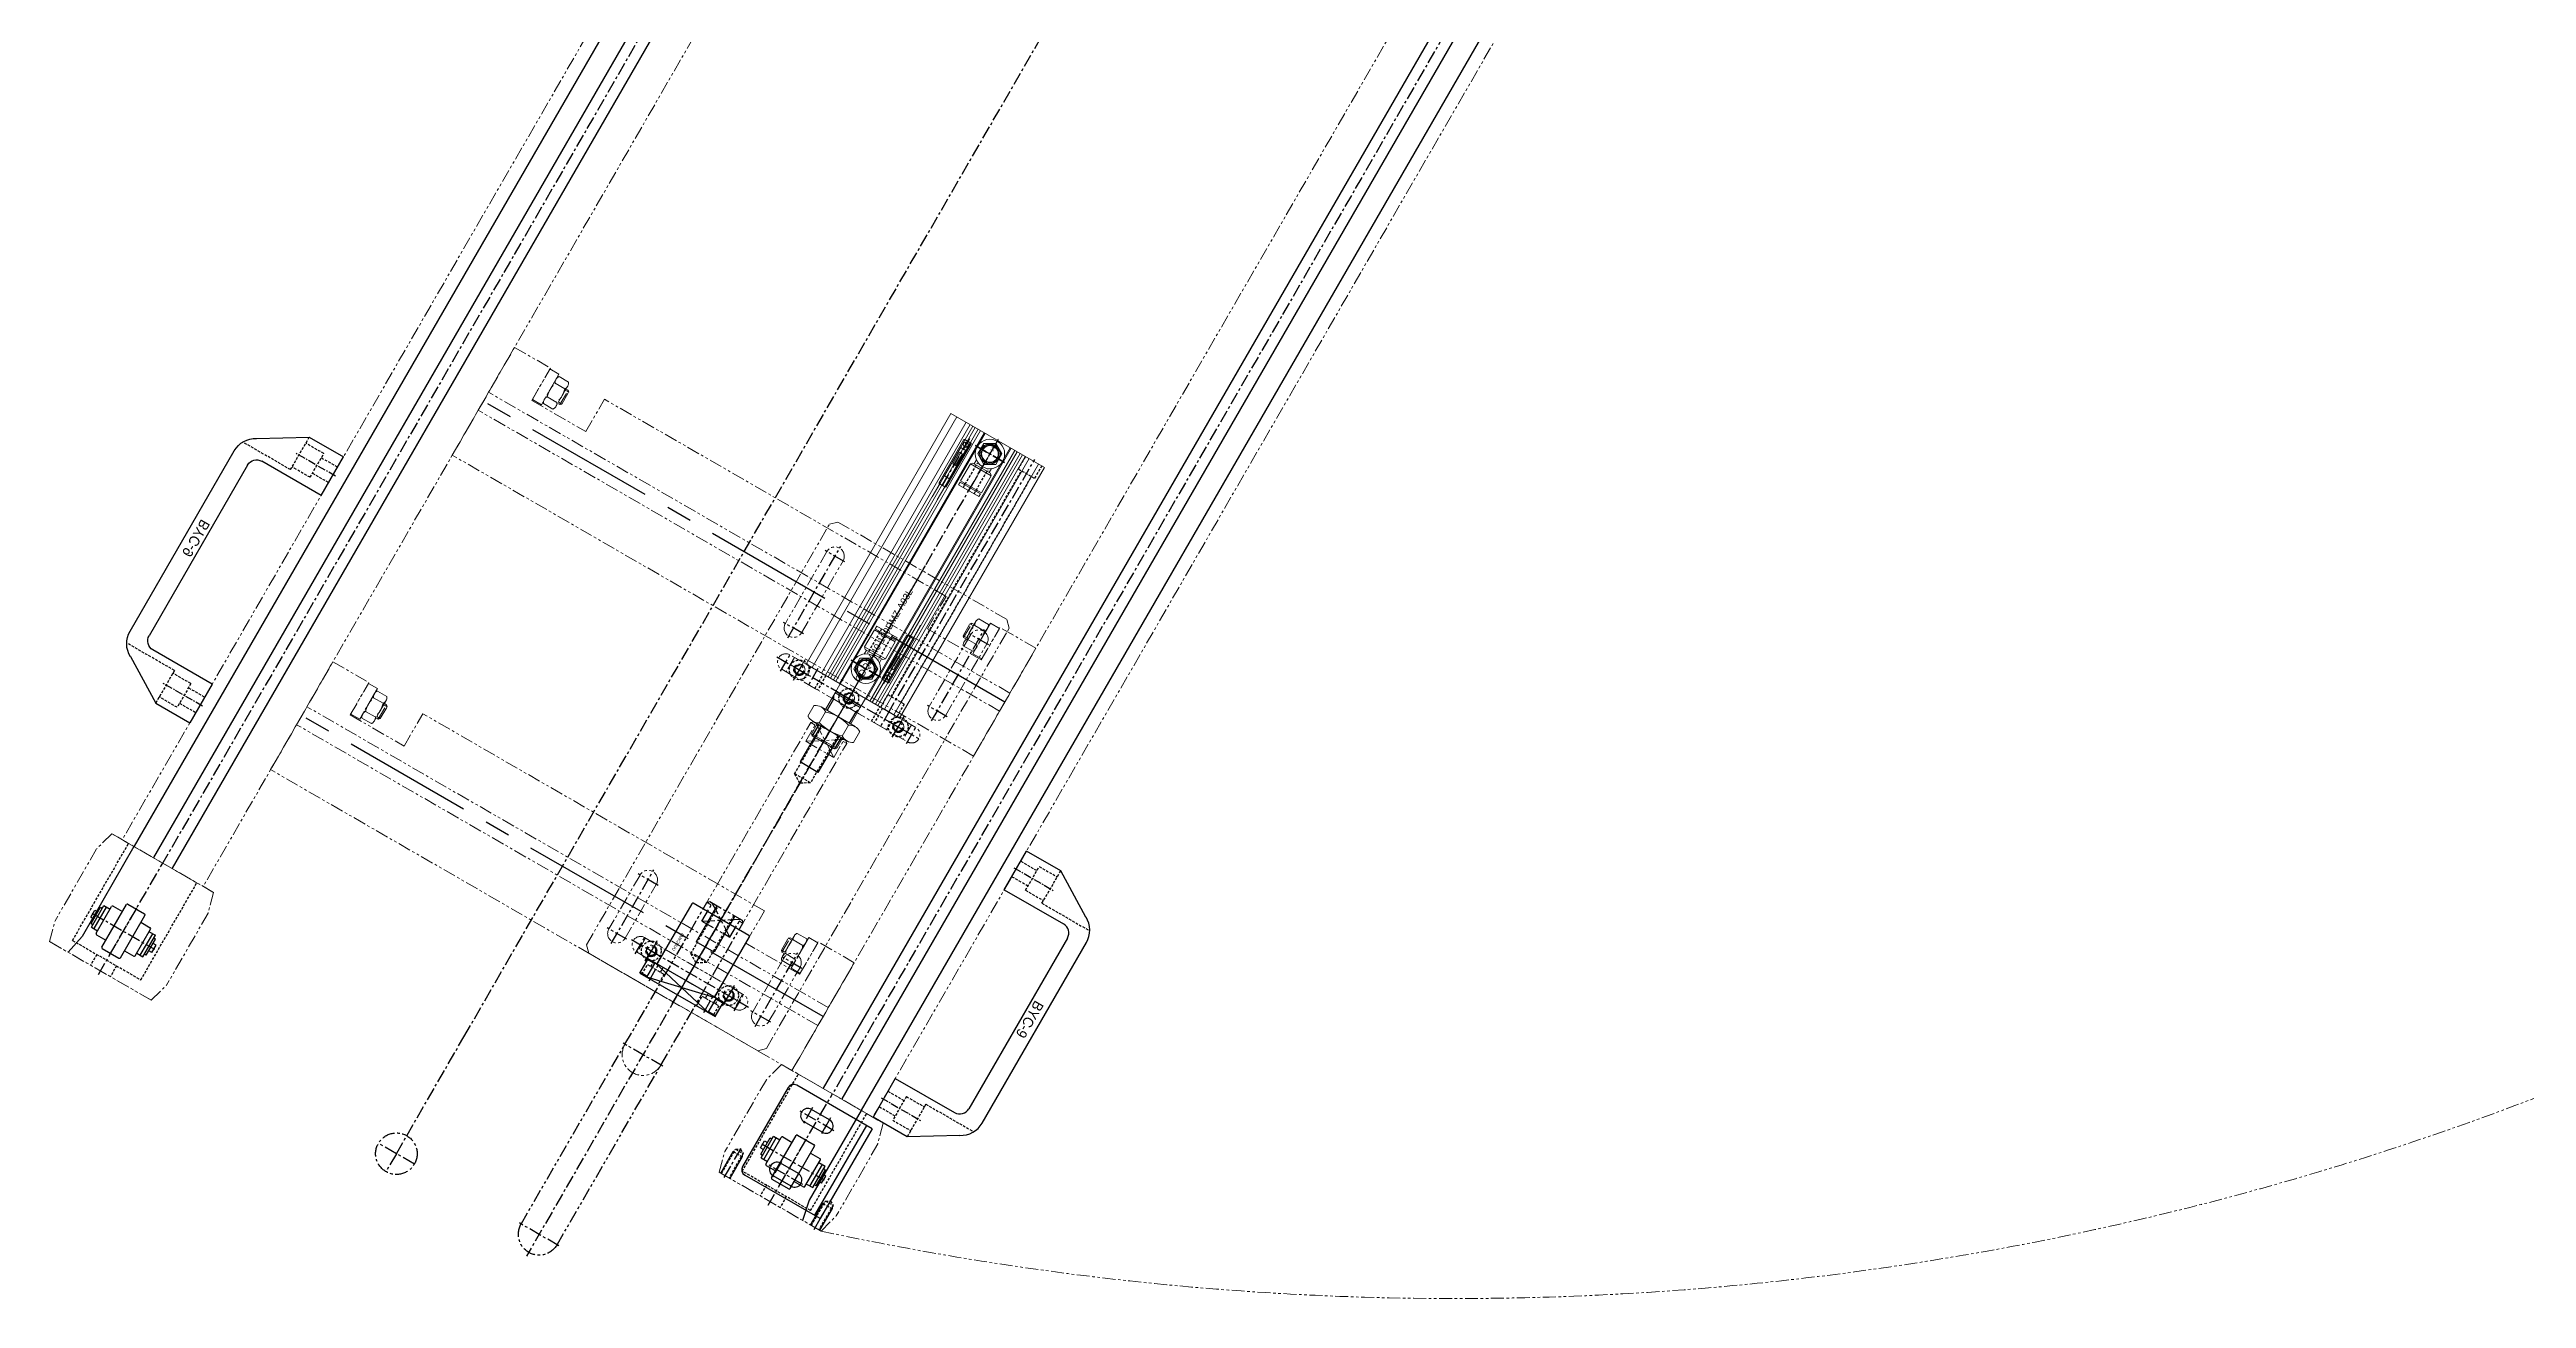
# Model space of a CAD drawing. Header units: inches. Extents: x 0 to 77285, y -118 to 40065.
# Drawn here: x 29038 to 30231, y 21482 to 22084 of the extents above; entities that cross this region are included whole.
import ezdxf
from ezdxf.enums import TextEntityAlignment as Align

# ---------------------------------------------------------------- set-up
doc = ezdxf.new("R2010")
doc.units = ezdxf.units.IN
doc.header["$LTSCALE"] = 5
doc.header["$MEASUREMENT"] = 0
for name, pattern in [('CENTER', [2, 1.25, -0.25, 0.25, -0.25]), ('CENTER2', [1.125, 0.75, -0.125, 0.125, -0.125]), ('CENTERX2', [4, 2.5, -0.5, 0.5, -0.5]), ('HIDDEN', [0.375, 0.25, -0.125]), ('PHANTOM', [2.5, 1.25, -0.25, 0.25, -0.25, 0.25, -0.25])]:
    doc.linetypes.add(name, pattern=pattern)
for name, color, linetype in [('11', 1, 'CENTER'), ('22', 2, 'HIDDEN'), ('44', 4, 'Continuous'), ('66', 6, 'PHANTOM'), ('A', 8, 'Continuous'), ('B', 123, 'Continuous'), ('BOM-T', 4, 'Continuous'), ('G', 231, 'Continuous'), ('T', 3, 'Continuous'), ('Y', 60, 'Continuous')]:
    doc.layers.add(name, color=color, linetype=linetype)
doc.layers.add('33', color=3, linetype='PHANTOM', lineweight=9)
doc.layers.add('88', color=35, linetype='Continuous', lineweight=5)
doc.styles.add('SCI', font='')
doc.styles.get("Standard").update_dxf_attribs({"font": 'arial.ttf'})
doc.styles.get('SCI').set_extended_font_data('Gulim')

# ---------------------------------------------------------------- blocks, each defined once
blk = doc.blocks.new('A$C024ea68c')
for p, q in [((-6, 14.35), (6, 14.35)), ((-6, 14.35), (-6, 10.85)), ((-6, 12.85), (6, 12.85)), ((-4.5, 15.35), (4.5, 15.35)), ((-4.5, 15.35), (-4.5, 14.35)), ((-1.985, 17), (1.985, 17)), ((-1.985, 17), (-1.985, 15.35)), ((1.985, 17), (1.985, 15.35)), ((4.5, 15.35), (4.5, 14.35)), ((6, 14.35), (6, 10.85)), ((-12.3, 4.65), (-12.3, -4.65)), ((-11.8, 5.15), (11.8, 5.15)), ((-7.94, 10.35), (-7.94, 5.15)), ((-7.44, 10.85), (7.44, 10.85)), ((7.94, 10.35), (7.94, 5.15)), ((12.3, 4.65), (12.3, -4.65)), ((-11.8, -5.15), (11.8, -5.15)), ((-7.94, -5.15), (-7.94, -10.35)), ((-7.44, -10.85), (7.44, -10.85)), ((-6, -10.85), (-6, -14.35)), ((6, -10.85), (6, -14.35)), ((7.94, -5.15), (7.94, -10.35)), ((-6, -12.85), (6, -12.85)), ((-6, -14.35), (6, -14.35)), ((-4.5, -15.35), (-4.5, -14.35)), ((-4.5, -15.35), (4.5, -15.35)), ((-1.985, -17), (-1.985, -15.35)), ((-1.985, -17), (1.985, -17)), ((1.985, -17), (1.985, -15.35)), ((4.5, -15.35), (4.5, -14.35))]:
    blk.add_line(p, q)
for centre, start, end in [((-11.8, 4.65), 90, 180), ((-7.44, 10.35), 90, 180), ((7.44, 10.35), 0, 90), ((11.8, 4.65), 0, 90), ((-11.8, -4.65), 180, 270), ((-7.44, -10.35), 180, 270), ((7.44, -10.35), 270, 0), ((11.8, -4.65), 270, 0)]:
    blk.add_arc(centre, 0.5, start, end)
at = {"layer": '11'}
for p, q in [((0, 17.35), (0, -17.35)), ((-13.3, 0), (13.3, 0))]:
    blk.add_line(p, q, dxfattribs=at)
blk = doc.blocks.new('A$C2389a0cc')
for p, q in [((0, 60), (20, 60)), ((0, 0), (0, 60)), ((20, 42), (20, 60)), ((20, 42), (20, 60)), ((50, 42), (50, 60)), ((50, 60), (240, 60)), ((240, 42), (240, 60)), ((290, 60), (270, 60)), ((270, 42), (270, 60)), ((270, 42), (270, 60)), ((290, 0), (290, 60)), ((20, 42.5), (20, 59.5)), ((20, 59.5), (25, 59.5)), ((20, 59.5), (25, 59.5)), ((25, 59.5), (25, 42.5)), ((25, 59.5), (25, 42.5)), ((25, 56.6), (25, 45.4)), ((25, 56.6), (25, 45.4)), ((25.6, 58.5), (30.9, 58.5)), ((25.6, 58.5), (30.9, 58.5)), ((25.6, 54.8), (30.9, 54.8)), ((25.6, 54.8), (30.9, 54.8)), ((31.5, 56.6), (31.5, 45.4)), ((31.5, 56.6), (31.5, 45.4)), ((32.7, 55), (31.5, 55)), ((32.7, 55), (31.5, 55)), ((31.5, 54.3), (33.4, 54.3)), ((31.5, 54.3), (33.4, 54.3)), ((32.7, 47), (32.7, 55)), ((33.4, 54.3), (32.7, 55)), ((32.7, 47), (32.7, 55)), ((33.4, 54.3), (32.7, 55)), ((33.4, 47.7), (33.4, 54.3)), ((33.4, 47.7), (33.4, 54.3)), ((256.6, 54.3), (257.3, 55)), ((256.6, 54.3), (257.3, 55)), ((256.6, 47.7), (256.6, 54.3)), ((258.5, 54.3), (256.6, 54.3)), ((256.6, 47.7), (256.6, 54.3)), ((258.5, 54.3), (256.6, 54.3)), ((257.3, 47), (257.3, 55)), ((257.3, 55), (258.5, 55)), ((257.3, 47), (257.3, 55)), ((257.3, 55), (258.5, 55)), ((258.5, 56.6), (258.5, 45.4)), ((258.5, 56.6), (258.5, 45.4)), ((264.4, 58.5), (259.1, 58.5)), ((264.4, 58.5), (259.1, 58.5)), ((264.4, 54.8), (259.1, 54.8)), ((264.4, 54.8), (259.1, 54.8)), ((265, 59.5), (265, 42.5)), ((270, 59.5), (265, 59.5)), ((265, 59.5), (265, 42.5)), ((270, 59.5), (265, 59.5)), ((265, 56.6), (265, 45.4)), ((265, 56.6), (265, 45.4)), ((270, 42.5), (270, 59.5)), ((25, 42.5), (20, 42.5)), ((25, 42.5), (20, 42.5)), ((20, 42), (50, 42)), ((25.6, 47.2), (30.9, 47.2)), ((25.6, 47.2), (30.9, 47.2)), ((30.9, 43.5), (25.6, 43.5)), ((30.9, 43.5), (25.6, 43.5)), ((31.5, 47.7), (33.4, 47.7)), ((31.5, 47.7), (33.4, 47.7)), ((31.5, 47), (32.7, 47)), ((31.5, 47), (32.7, 47)), ((32.7, 47), (33.4, 47.7)), ((32.7, 47), (33.4, 47.7)), ((270, 42), (240, 42)), ((257.3, 47), (256.6, 47.7)), ((258.5, 47.7), (256.6, 47.7)), ((257.3, 47), (256.6, 47.7)), ((258.5, 47.7), (256.6, 47.7)), ((258.5, 47), (257.3, 47)), ((258.5, 47), (257.3, 47)), ((264.4, 47.2), (259.1, 47.2)), ((264.4, 47.2), (259.1, 47.2)), ((259.1, 43.5), (264.4, 43.5)), ((259.1, 43.5), (264.4, 43.5)), ((265, 42.5), (270, 42.5)), ((265, 42.5), (270, 42.5)), ((0, 0), (290, 0))]:
    blk.add_line(p, q)
at = {"color": 252}
for p, q in [((0, 35), (290, 35)), ((0, 25), (290, 25))]:
    blk.add_line(p, q, dxfattribs=at)
for centre, radius, start, end in [((28.3, 56.6), 3.32, 145.6158, 214.3842), ((28.3, 56.6), 3.32, 145.6158, 214.3842), ((37.4, 51), 12.4, 162.412, 197.588), ((37.4, 51), 12.4, 162.412, 197.588), ((28.2, 56.6), 3.32, 325.6158, 34.3842), ((28.2, 56.6), 3.32, 325.6158, 34.3842), ((19.1, 51), 12.4, 342.412, 17.588), ((19.1, 51), 12.4, 342.412, 17.588), ((261.8, 56.6), 3.32, 145.6158, 214.3842), ((261.8, 56.6), 3.32, 145.6158, 214.3842), ((270.9, 51), 12.4, 162.412, 197.588), ((270.9, 51), 12.4, 162.412, 197.588), ((261.7, 56.6), 3.32, 325.6158, 34.3842), ((261.7, 56.6), 3.32, 325.6158, 34.3842), ((252.6, 51), 12.4, 342.412, 17.588), ((252.6, 51), 12.4, 342.412, 17.588), ((28.3, 45.4), 3.32, 145.6158, 214.3842), ((28.3, 45.4), 3.32, 145.6158, 214.3842), ((28.2, 45.4), 3.32, 325.6158, 34.3842), ((28.2, 45.4), 3.32, 325.6158, 34.3842), ((261.8, 45.4), 3.32, 145.6158, 214.3842), ((261.8, 45.4), 3.32, 145.6158, 214.3842), ((261.7, 45.4), 3.32, 325.6158, 34.3842), ((261.7, 45.4), 3.32, 325.6158, 34.3842)]:
    blk.add_arc(centre, radius, start, end)
at = {"layer": '11', "linetype": 'CENTERX2', "ltscale": 5}
blk.add_line((0, 30), (290, 30), dxfattribs=at)
blk = doc.blocks.new('A$C968f4001')
for p, q in [((1240, 398.3), (1250, 401)), ((1240, 398.3), (1250, 401)), ((1240, 398.3), (1240, 341.7)), ((1240, 376.5), (1240, 398.3)), ((1250, 401), (1290, 401)), ((1250, 401), (1290, 401)), ((1300, 398.3), (1290, 401)), ((1300, 398.3), (1290, 401)), ((1300, 398.3), (1300, 341.7)), ((1300, 341.7), (1300, 398.3)), ((170, 392.5), (1239.9, 392.5)), ((1240, 351), (1240, 389)), ((1240, 341.7), (1240, 363.5)), ((170, 347.5), (1239.9, 347.5)), ((1240, 341.7), (1250, 339)), ((1240, 341.7), (1250, 339)), ((1250, 339), (1290, 339)), ((1250, 339), (1290, 339)), ((1300, 341.7), (1290, 339)), ((1300, 341.7), (1290, 339)), ((1305, 63.3), (1315, 66)), ((1305, 63.3), (1315, 66)), ((1305, 6.7), (1305, 63.3)), ((1305, 63.3), (1305, 41.5)), ((1315, 66), (1355, 66)), ((1315, 66), (1355, 66)), ((1365, 63.3), (1355, 66)), ((1365, 63.3), (1355, 66)), ((1365, 6.7), (1365, 63.3)), ((1365, 63.3), (1365, 6.7)), ((170, 57.5), (1304.9, 57.5)), ((1305, 54), (1305, 16)), ((1305, 28.5), (1305, 6.7)), ((170, 12.5), (1304.9, 12.5)), ((1305, 6.7), (1315, 4)), ((1305, 6.7), (1315, 4)), ((1315, 4), (1355, 4)), ((1315, 4), (1355, 4)), ((1365, 6.7), (1355, 4)), ((1365, 6.7), (1355, 4))]:
    blk.add_line(p, q)
at = {"layer": '11'}
for p, q in [((1301, 395), (1284.2, 395)), ((170, 370), (1239.9, 370)), ((1302, 370), (1240, 370)), ((1301, 345), (1284.2, 345)), ((1370, 212.5), (1370, 192.5)), ((1304.9, 202.5), (170, 202.5)), ((1370, 202.5), (1305, 202.5)), ((1370, 202.5), (1380, 202.5)), ((170, 35), (1304.9, 35)), ((1367, 35), (1305, 35))]:
    blk.add_line(p, q, dxfattribs=at)
blk.add_circle((1370, 202.5), 10, dxfattribs=at)
at = {"layer": '22'}
for p, q in [((1285.2, 395), (1286.4, 397.1)), ((1286.4, 392.9), (1285.2, 395)), ((1286.4, 397.1), (1300, 397.1)), ((1286.4, 392.9), (1286.4, 397.1)), ((1288, 392.5), (1288, 397.5)), ((1294, 389), (1240, 389)), ((1300, 392.9), (1286.4, 392.9)), ((1294, 389), (1294, 351)), ((1294, 375.5), (1300, 375.5)), ((1294, 364.5), (1300, 364.5)), ((1294, 351), (1240, 351)), ((1285.2, 345), (1286.4, 347.1)), ((1286.4, 347.1), (1300, 347.1)), ((1286.4, 342.9), (1286.4, 347.1)), ((1288, 342.5), (1288, 347.5)), ((1286.4, 342.9), (1285.2, 345)), ((1300, 342.9), (1286.4, 342.9)), ((1359, 54), (1305, 54)), ((1359, 16), (1359, 54)), ((1359, 40.5), (1365, 40.5)), ((1359, 29.5), (1365, 29.5)), ((1359, 16), (1305, 16))]:
    blk.add_line(p, q, dxfattribs=at)
at = {"layer": 'B'}
for p, q in [((170, 375.1), (1239.9, 375.1)), ((170, 364.8), (1239.9, 364.8)), ((170, 40.1), (1304.9, 40.1)), ((170, 29.9), (1304.9, 29.9))]:
    blk.add_line(p, q, dxfattribs=at)
at = {"layer": 'G'}
for p, q in [((170, 386), (1239.9, 386)), ((1240, 386), (1290, 386)), ((1290, 386), (1300, 388)), ((170, 19), (1304.9, 19)), ((1305, 19), (1355, 19)), ((1355, 19), (1365, 17))]:
    blk.add_line(p, q, dxfattribs=at)
at = {"layer": 'T'}
for p, q in [((1287.3, 397.1), (1288, 397.5)), ((1288, 397.5), (1300, 397.5)), ((1288, 392.5), (1287.3, 392.9)), ((1300, 392.5), (1288, 392.5)), ((1287.3, 347.1), (1288, 347.5)), ((1288, 347.5), (1300, 347.5)), ((1288, 342.5), (1287.3, 342.9)), ((1300, 342.5), (1288, 342.5))]:
    blk.add_line(p, q, dxfattribs=at)
at = {"rotation": 90}
for p, xscale in [((1065, 347.5), -1), ((1240, 347.5), -1.000000000000002)]:
    blk.add_blockref('A$C2389a0cc', p, dxfattribs=dict(at, xscale=xscale))
at = {"layer": 'B', "rotation": 180}
for p in [(1277.9, 370), (1342.9, 35)]:
    blk.add_blockref('A$C024ea68c', p, dxfattribs=at)
blk = doc.blocks.new('1_20230504.1351021')
for p, q in [((50.2, 17), (-50.2, 17)), ((-60.7, 10.7), (-74, -11)), ((-52.5, -30), (-52.5, 3)), ((-47.5, 8), (47.5, 8)), ((52.5, -30), (52.5, 3)), ((60.7, 10.7), (74, -11)), ((-74, -11), (-74, -30)), ((-52.5, -2.2), (-52.5, -2.2)), ((52.5, -2.2), (52.5, -2.2)), ((74, -11), (74, -30)), ((-52.5, -30), (-74, -30)), ((52.5, -30), (74, -30))]:
    blk.add_line(p, q)
for centre, radius, start, end in [((-50.2, 5), 12, 90, 151.7626), ((50.2, 5), 12, 28.2374, 90), ((-47.5, 3), 5, 90, 180), ((47.5, 3), 5, 0, 90)]:
    blk.add_arc(centre, radius, start, end)
at = {"layer": '11', "linetype": 'CENTER2'}
for p, q in [((-64, -31.3), (-64, -9.1)), ((64, -31.3), (64, -9.1))]:
    blk.add_line(p, q, dxfattribs=at)
at = {"layer": '22'}
for p, q in [((-55.9, -11), (-55.9, 15.5)), ((55.9, -11), (55.9, 15.5)), ((-55.9, -11), (-74, -11)), ((-70.6, -21), (-70.6, -11)), ((-57.4, -21), (-57.4, -11)), ((55.9, -11), (74, -11)), ((57.4, -21), (57.4, -11)), ((70.6, -21), (70.6, -11)), ((-57.4, -21), (-70.6, -21)), ((-68.3, -21), (-68.3, -30)), ((-59.7, -21), (-59.7, -30)), ((57.4, -21), (70.6, -21)), ((59.7, -21), (59.7, -30)), ((68.3, -21), (68.3, -30))]:
    blk.add_line(p, q, dxfattribs=at)
at = {"layer": '44', "style": 'SCI'}
blk.add_text('BYC-9', height=5, dxfattribs=at).set_placement((-14.1, 9.4))
blk = doc.blocks.new('A$C024dca6d')
for p, q in [((-40, 25), (10, 25)), ((-40, 25), (-40, -17)), ((10, 25), (10, -17)), ((-40, 21.8), (10, 21.8)), ((-33.5, 5), (-33.5, -5)), ((-26.5, 5), (-26.5, -5)), ((-3.5, 5), (-3.5, -5)), ((3.5, 5), (3.5, -5)), ((-37, -20), (7, -20))]:
    blk.add_line(p, q)
for centre, radius, start, end in [((-30, 5), 3.5, 0, 180), ((0, 5), 3.5, 0, 180), ((-30, -5), 3.5, 180, 0), ((0, -5), 3.5, 180, 0), ((-37, -17), 3, 180, 270), ((7, -17), 3, 270, 0)]:
    blk.add_arc(centre, radius, start, end)
at = {"layer": '11'}
for p, q in [((-34.5, 5), (-25.5, 5)), ((-31, 5), (-25.8, 5)), ((-30, 9.5), (-30, -9.5)), ((-4.5, 5), (4.5, 5)), ((-1, 5), (4.2, 5)), ((0, 9.5), (0, -9.5)), ((-34.5, -5), (-25.5, -5)), ((-4.5, -5), (4.5, -5))]:
    blk.add_line(p, q, dxfattribs=at)
blk = doc.blocks.new('A$C85a0b162')
for p, q in [((-180, 10), (-1, 10)), ((-10, -7.6), (-10, 8)), ((-10, 8), (0, 8)), ((-10, -7.6), (0, 8)), ((-10, 8), (0, -7.6)), ((0, 9), (-1, 10)), ((-1, 10), (-1, 8)), ((0, -9), (0, 9)), ((-180, -10), (-1, -10)), ((-10, -7.6), (0, -7.6)), ((-1, -7.6), (-1, -10)), ((-1, -10), (0, -9))]:
    blk.add_line(p, q)
blk.add_arc((-180, 0), 10, 90, 270)
at = {"layer": '11'}
for p, q in [((2.4, 0), (-192.1, 0)), ((-180, 11), (-180, -11))]:
    blk.add_line(p, q, dxfattribs=at)
at = {"layer": '22'}
for p, q in [((-26.2, 4.4), (-28.9, 0)), ((-28.9, 0), (-26.2, -4.4)), ((-26.2, 4.4), (-26.2, -4.4)), ((0, 4.4), (-26.2, 4.4)), ((-26.2, -4.4), (0, -4.4))]:
    blk.add_line(p, q, dxfattribs=at)
at = {"layer": 'T'}
for p, q in [((0, 5), (-20, 5)), ((-20, 5), (-20, -5)), ((0, -5), (-20, -5))]:
    blk.add_line(p, q, dxfattribs=at)
blk = doc.blocks.new('A$C04e50e2e')
for p, q in [((-34, 15.5), (-34, -15.5)), ((-0.5, 16), (-33.5, 16)), ((-0.5, 16), (0, 15.5)), ((8, 21), (0, 21)), ((0, 21), (0, -21)), ((8, 17), (0, 17)), ((0.5, 21), (0.5, 17)), ((7.5, 17), (7.5, 21)), ((8, -21), (8, 21)), ((-33.5, -16), (-0.5, -16)), ((0, -15.5), (-0.5, -16)), ((8, -17), (0, -17)), ((8, -21), (0, -21)), ((0.5, -17), (0.5, -21)), ((7.5, -21), (7.5, -17))]:
    blk.add_line(p, q)
for centre, start, end in [((-33.5, 15.5), 90, 180), ((-33.5, -15.5), 180, 270)]:
    blk.add_arc(centre, 0.5, start, end)
at = {"layer": '11'}
for p, q in [((9, 15.2), (-1, 15.2)), ((9, 0), (-35, 0)), ((9, -15.2), (-1, -15.2))]:
    blk.add_line(p, q, dxfattribs=at)
at = {"layer": '22'}
for p, q in [((2.6, 18), (0, 18)), ((2.6, 12.5), (0, 12.5)), ((2.6, 10.6), (2.6, 19.8)), ((2.6, 19.8), (8, 19.8)), ((8, 10.6), (2.6, 10.6)), ((2.6, -19.8), (2.6, -10.6)), ((2.6, -10.6), (8, -10.6)), ((2.6, -12.5), (0, -12.5)), ((2.6, -18), (0, -18)), ((8, -19.8), (2.6, -19.8))]:
    blk.add_line(p, q, dxfattribs=at)
at = {"layer": 'A'}
for p, q in [((0, -17), (8, 17)), ((0, 17), (8, -17))]:
    blk.add_line(p, q, dxfattribs=at)
at = {"layer": 'BOM-T', "color": 4, "style": 'SCI'}
blk.add_text(' LMK20UU', height=1.5, dxfattribs=at).set_placement((-19.5, -12.5), align=Align.MIDDLE_LEFT)
blk = doc.blocks.new('A$Cf02eb20d')
for p, q in [((0, 26), (-139.5, 26)), ((-139.5, 26), (-139.5, -26)), ((-139.5, -26), (-139.5, 26)), ((-139.5, 26), (0, 26)), ((0, 26), (0, -26)), ((0, 26), (0, -26)), ((0, 22.7), (-139.5, 22.7)), ((0, 17.5), (-139.5, 17.5)), ((0, 15.3), (-139.5, 15.3)), ((0, 13.8), (-139.5, 13.8)), ((0, 12.5), (-139.5, 12.5)), ((-16.3, 9.6), (-16.3, 12.4)), ((15.2, 12.7), (21.3, 12.7)), ((0, 10.8), (-139.5, 10.8)), ((0, 9.5), (-139.5, 9.5)), ((0, 7.5), (-139.5, 7.5)), ((0, 7), (-139.5, 7)), ((-124.1, 4.2), (-126.3, 4.2)), ((-123.2, -5.8), (-123.2, 5.8)), ((-113.1, 3.5), (-113.7, 3.5)), ((-31.4, 3.5), (-30.8, 3.5)), ((-21.3, 5.8), (-21.3, -5.8)), ((-20.4, 4.2), (-18.2, 4.2)), ((-14.9, 10.1), (-13.1, 11.9)), ((0, 7), (5, 7)), ((4.3, 7), (4.3, -7)), ((5, 7), (5, -7)), ((5, 7), (14.2, 7)), ((8, 7), (8, -7)), ((14.2, -9.5), (14.2, 9.5)), ((15.2, 6.4), (21.3, 6.4)), ((22.2, -9.5), (22.2, 9.5)), ((22.2, 7), (27.7, 7)), ((27.7, 7), (28.5, 6.2)), ((27.7, 7), (27.7, -7)), ((28.5, 6.2), (28.5, -6.2)), ((0, -7), (-139.5, -7)), ((0, -7.5), (-139.5, -7.5)), ((0, -9.5), (-139.5, -9.5)), ((0, -10.8), (-139.5, -10.8)), ((-130.9, -13.2), (-129.1, -11.4)), ((-127.7, -10.9), (-127.7, -13.7)), ((-124.1, -4.2), (-126.3, -4.2)), ((-113.1, -3.5), (-113.7, -3.5)), ((-31.4, -3.5), (-30.8, -3.5)), ((-20.4, -4.2), (-18.2, -4.2)), ((5, -7), (0, -7)), ((5, -7), (14.2, -7)), ((15.2, -6.4), (21.3, -6.4)), ((27.7, -7), (22.2, -7)), ((28.5, -6.2), (27.7, -7)), ((0, -12.5), (-139.5, -12.5)), ((0, -13.8), (-139.5, -13.8)), ((0, -15.3), (-139.5, -15.3)), ((0, -17.5), (-139.5, -17.5)), ((0, -22.7), (-139.5, -22.7)), ((21.3, -12.7), (15.2, -12.7)), ((0, -26), (-139.5, -26)), ((0, -26), (-139.5, -26))]:
    blk.add_line(p, q)
for points in [[(-43.8, 12.4), (-36.5, 12.4), (-36.5, 9.6), (-43.8, 9.6)], [(-100.2, -13.7), (-107.5, -13.7), (-107.5, -10.9), (-100.2, -10.9)]]:
    blk.add_lwpolyline(points)
for points in [[(-12, 12.7, 0.414214), (-12.3, 13), (-36.5, 13), (-36.5, 9), (-12.3, 9, 0.414214), (-12, 9.3)], [(-12, 12.1, 0.414214), (-12.3, 12.4), (-36.5, 12.4), (-36.5, 9.6), (-12.3, 9.6, 0.414214), (-12, 9.9)], [(-16.4, 12, 0.414214), (-16.7, 12.3), (-31.8, 12.3, 0.414214), (-32.1, 12), (-32.1, 10, 0.414214), (-31.8, 9.7), (-16.7, 9.7, 0.414214), (-16.4, 10)], [(-132, -14, 0.414214), (-131.7, -14.3), (-107.5, -14.3), (-107.5, -10.3), (-131.7, -10.3, 0.414214), (-132, -10.6)], [(-132, -13.4, 0.414214), (-131.7, -13.7), (-107.5, -13.7), (-107.5, -10.9), (-131.7, -10.9, 0.414214), (-132, -11.2)], [(-127.6, -13.3, 0.414214), (-127.3, -13.6), (-112.2, -13.6, 0.414214), (-111.9, -13.3), (-111.9, -11.3, 0.414214), (-112.2, -11), (-127.3, -11, 0.414214), (-127.6, -11.3)]]:
    blk.add_lwpolyline(points, format="xyb", close=True)
for points in [[(-129.1, 5), (-134.9, 5), (-137.8, 0), (-134.9, -5), (-129.1, -5), (-126.2, 0)], [(-123.2, -5.8), (-124.1, -4.9), (-124.1, 4.9), (-123.2, 5.8), (-113.7, 5.8), (-113.7, 5.8), (-113.7, -5.8), (-113.7, -5.8)], [(-113.1, -5.7), (-113.1, 5.7), (-111.6, 5.7), (-111.6, -5.7)], [(-31.4, 5.7), (-31.4, -5.7), (-32.9, -5.7), (-32.9, 5.7)], [(-21.3, 5.8), (-20.4, 4.9), (-20.4, -4.9), (-21.3, -5.8), (-30.8, -5.8), (-30.8, -5.8), (-30.8, 5.8), (-30.8, 5.8)], [(-18.6, 11.8), (-25.1, 11.8), (-25.1, 10.2), (-18.6, 10.2)], [(-15.4, -5), (-9.6, -5), (-6.7, 0), (-9.6, 5), (-15.4, 5), (-18.3, 0)], [(-125.4, -13.1), (-118.9, -13.1), (-118.9, -11.5), (-125.4, -11.5)]]:
    blk.add_lwpolyline(points, close=True)
for centre, radius in [((-14, 11), 1.25), ((-132, 0), 7.1), ((-132, 0), 4.28), ((-132, 0), 4), ((-12.5, 0), 7.1), ((-12.5, 0), 4.28), ((-12.5, 0), 4), ((-130, -12.3), 1.25)]:
    blk.add_circle(centre, radius)
for centre, radius, start, end in [((19.9, 9.5), 5.62, 145.6158, 214.3842), ((16.6, 9.5), 5.62, 325.6158, 34.3842), ((35.3, 0), 21, 162.412, 197.588), ((1.2, 0), 21, 342.412, 17.588), ((19.9, -9.5), 5.62, 145.6158, 214.3842), ((16.6, -9.5), 5.62, 325.6158, 34.3842)]:
    blk.add_arc(centre, radius, start, end)
at = {"layer": '11'}
for p, q in [((1, 20), (-140.5, 20)), ((29.5, 0), (-140.5, 0)), ((-140.1, 0), (-123.9, 0)), ((-140.1, 0), (-110.6, 0)), ((-132, -8.1), (-132, 8.1)), ((-132, 8.1), (-132, -8.1)), ((-132, -5.9), (-132, 5.9)), ((-10.5, 11), (-38, 11)), ((-4.4, 0), (-33.9, 0)), ((-4.4, 0), (-20.6, 0)), ((-12.5, 8.1), (-12.5, -8.1)), ((-12.5, -8.1), (-12.5, 8.1)), ((-12.5, -5.9), (-12.5, 5.9)), ((-133.5, -12.3), (-106, -12.3))]:
    blk.add_line(p, q, dxfattribs=at)
at = {"layer": '22'}
for p, q in [((-139.5, 24.5), (-132.5, 24.5)), ((-132.5, 24.5), (-132.5, 15.5)), ((-7, 15.5), (-7, 24.5)), ((-7, 24.5), (0, 24.5)), ((-132.5, 15.5), (-139.5, 15.5)), ((-7, 22.8), (-132.5, 22.8)), ((-7, 17.2), (-132.5, 17.2)), ((0, 15.5), (-7, 15.5)), ((-111.6, 3), (-125.1, 3)), ((-32.9, 3), (-19.4, 3)), ((-111.6, -3), (-125.1, -3)), ((-32.9, -3), (-19.4, -3))]:
    blk.add_line(p, q, dxfattribs=at)
at = {"layer": 'T'}
for p, q in [((6.6, 7), (8, 6.2)), ((8, 6.2), (14.2, 6.2)), ((22.2, 6.2), (28.5, 6.2)), ((6.6, -7), (8, -6.2)), ((8, -6.2), (14.2, -6.2)), ((22.2, -6.2), (28.5, -6.2))]:
    blk.add_line(p, q, dxfattribs=at)
for centre in [(-132, 0), (-12.5, 0)]:
    blk.add_circle(centre, 4.86, dxfattribs=at)
at = {"layer": 'BOM-T', "color": 4}
blk.add_text('CDQ2A40-100DMZ-A93L', height=3.2, rotation=180, dxfattribs=at).set_placement((-5.2, -0.5), align=Align.MIDDLE_LEFT)
at = {"layer": 'Defpoints', "color": 4}
for p in [(-133.5, 0), (-14, 0)]:
    blk.add_text('1/8', height=1.5, rotation=180, dxfattribs=at).set_placement(p, align=Align.MIDDLE_LEFT)
blk = doc.blocks.new('A$C22ffd33f')
for p, q in [((-4, 48), (-4, -6)), ((-4, 48), (4, 48)), ((4, 48), (4, -6)), ((-4, -6), (4, -6))]:
    blk.add_line(p, q)
for centre in [(0, 42.5), (0, -0.5)]:
    blk.add_circle(centre, 2.07)
at = {"layer": '11'}
for p, q in [((-5, 42.5), (5, 42.5)), ((0, 46), (0, 39)), ((-5, 21), (5, 21)), ((0, 3), (0, -4)), ((-5, -0.5), (5, -0.5))]:
    blk.add_line(p, q, dxfattribs=at)
at = {"layer": '22'}
for p, q in [((-4, 37), (4, 37)), ((4, 5), (-4, 5))]:
    blk.add_line(p, q, dxfattribs=at)
at = {"layer": 'T'}
for centre in [(0, 42.5), (0, -0.5)]:
    blk.add_arc(centre, 2.5, 255, 165, dxfattribs=at)
blk = doc.blocks.new('A$C2ad717e3')
for p, q in [((-68, 50), (-71, 47)), ((166, 50), (-68, 50)), ((169, 47), (166, 50)), ((-71, -47), (-71, 47)), ((169, -47), (169, 47)), ((149, 27.5), (149, -27.5)), ((157, -27.5), (157, 27.5)), ((-68, -50), (-71, -47)), ((169, -47), (166, -50)), ((166, -50), (-68, -50))]:
    blk.add_line(p, q)
for points in [[(-16, 35.5, 1), (-16, 44.5), (-56, 44.5, 1), (-56, 35.5)], [(-4, -35, 1), (4, -35), (4, 35, 1), (-4, 35)], [(154, 35.5, 1), (154, 44.5), (124, 44.5, 1), (124, 35.5)], [(-16, -44.5, 1), (-16, -35.5), (-56, -35.5, 1), (-56, -44.5)], [(154, -44.5, 1), (154, -35.5), (124, -35.5, 1), (124, -44.5)]]:
    blk.add_lwpolyline(points, format="xyb", close=True)
for centre in [(0, 27.5), (153, 21.5), (0, 0), (153, -21.5), (0, -27.5)]:
    blk.add_circle(centre, 2.75)
for centre, start, end in [((153, 27.5), 0, 180), ((153, -27.5), 180, 0)]:
    blk.add_arc(centre, 4, start, end)
at = {"layer": '11'}
for p, q in [((-10.5, 40), (-61.5, 40)), ((-56, 45.5), (-56, 34.5)), ((-16, 45.5), (-16, 34.5)), ((0, -40), (0, 40)), ((159.5, 40), (118.5, 40)), ((124, 45.5), (124, 34.5)), ((154, 45.5), (154, 34.5)), ((5.75, 27.5), (-5.75, 27.5)), ((5, 35), (-5, 35)), ((158, 27.5), (148, 27.5)), ((153, -32.5), (153, 32.5)), ((158.75, 21.5), (147.25, 21.5)), ((170, 0), (-74, 0)), ((158.75, -21.5), (147.25, -21.5)), ((-56, -34.5), (-56, -45.5)), ((-16, -34.5), (-16, -45.5)), ((5.75, -27.5), (-5.75, -27.5)), ((5, -35), (-5, -35)), ((124, -34.5), (124, -45.5)), ((158, -27.5), (148, -27.5)), ((154, -34.5), (154, -45.5)), ((-10.5, -40), (-61.5, -40)), ((159.5, -40), (118.5, -40))]:
    blk.add_line(p, q, dxfattribs=at)
at = {"layer": '22'}
for centre in [(0, 27.5), (153, 21.5), (0, 0), (0, -27.5), (153, -21.5)]:
    blk.add_circle(centre, 4.75, dxfattribs=at)
blk = doc.blocks.new('A$Ccdccb40c')
for p, q in [((-8, 32.5), (0, 32.5)), ((-8, 32.5), (-8, -32.5)), ((0, 32.5), (0, -32.5)), ((-8, -32.5), (0, -32.5))]:
    blk.add_line(p, q)
for centre in [(-4, 27.5), (-4, 0), (-4, -27.5)]:
    blk.add_circle(centre, 2.07)
at = {"layer": '11'}
for p, q in [((-7.5, 27.5), (-0.5, 27.5)), ((-4, 31), (-4, 24)), ((-9, 20), (1, 20)), ((-9, 0), (1, 0)), ((-7.5, 0), (-0.5, 0)), ((-4, 3.5), (-4, -3.5)), ((-9, -20), (1, -20)), ((-7.5, -27.5), (-0.5, -27.5)), ((-4, -24), (-4, -31))]:
    blk.add_line(p, q, dxfattribs=at)
at = {"layer": '22'}
for p, q in [((-8, 23.5), (0, 23.5)), ((0, 16.5), (-8, 16.5)), ((-8, 15), (0, 15)), ((0, -15), (-8, -15)), ((-8, -16.5), (0, -16.5)), ((0, -23.5), (-8, -23.5))]:
    blk.add_line(p, q, dxfattribs=at)
at = {"layer": 'T'}
for centre in [(-4, 27.5), (-4, 0), (-4, -27.5)]:
    blk.add_arc(centre, 2.5, 255, 165, dxfattribs=at)
blk = doc.blocks.new('A$C993dfb8e')
for name, p in [('A$C2ad717e3', (1001, 281.5)), ('A$C22ffd33f', (1154, 260.5))]:
    blk.add_blockref(name, p)
at = {"xscale": -1, "rotation": 180}
blk.add_blockref('A$Ccdccb40c', (1005, 281.5), dxfattribs=at)
at = {"xscale": -1}
blk.add_blockref('A$C85a0b162', (1019.3, 281.5), dxfattribs=at)
at = {"layer": '44'}
for name, p in [('1_20230504.1351021', (1095.9, 422.5)), ('A$C04e50e2e', (1158, 281.5))]:
    blk.add_blockref(name, p, dxfattribs=at)
at = {"layer": '44', "xscale": -1, "rotation": 180}
blk.add_blockref('1_20230504.1351021', (1095.9, -17.5), dxfattribs=at)
at = {"layer": '66', "xscale": -1}
blk.add_blockref('A$C85a0b162', (1119.3, 281.5), dxfattribs=at)
at = {"layer": '88'}
blk.add_blockref('A$Cf02eb20d', (997, 281.5), dxfattribs=at)
at = {"layer": 'Y'}
blk.add_blockref('A$C024dca6d', (1215, 370), dxfattribs=at)
blk = doc.blocks.new('A$C96772931')
for name, p in [('A$C968f4001', (80, 46)), ('A$C993dfb8e', (150, 46))]:
    blk.add_blockref(name, p)

msp = doc.modelspace()

# ---------------------------------------------------------------- linework, layer by layer
at = {"layer": '33'}
msp.add_arc((29714.6497809, 22932.05047629), 1449.76574449, 257.8470729196, 17.84707291956, dxfattribs=at)

# ---------------------------------------------------------------- block references
at = {"layer": '33', "rotation": 240}
msp.add_blockref('A$C96772931', (29714.6497809, 22932.05047629), dxfattribs=at)

doc.saveas('drawing.dxf')
